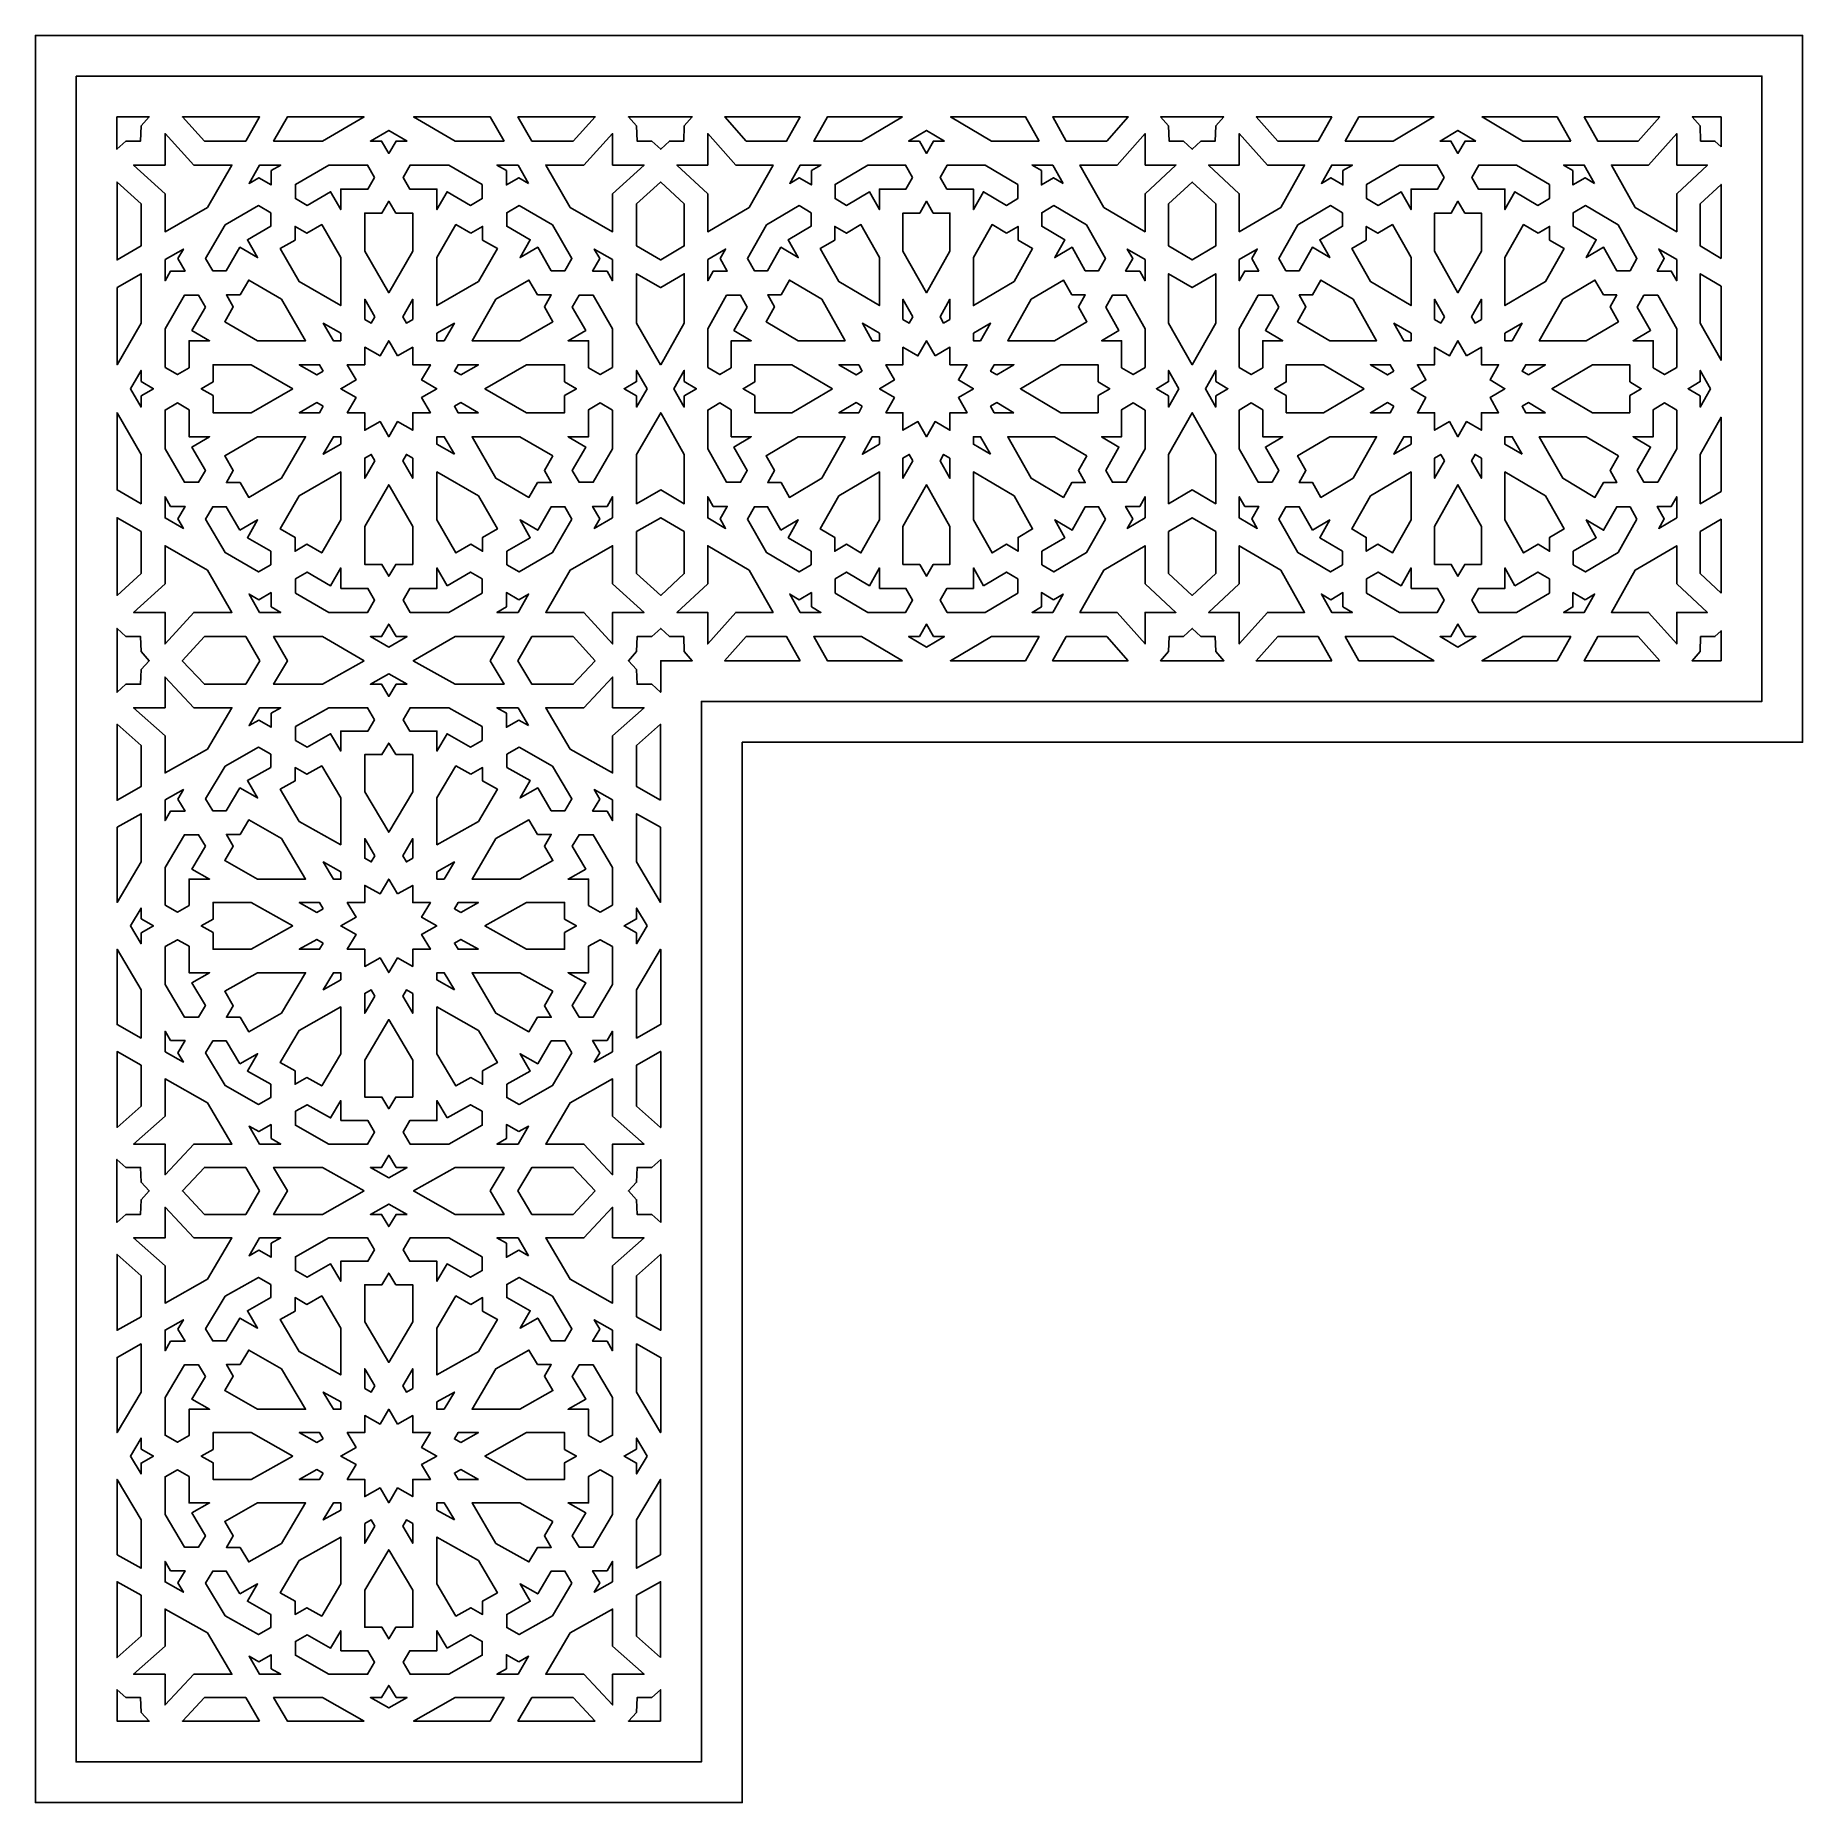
# Model space of a CAD drawing. Extents: x -1128 to -478, y -302 to 348.
import ezdxf

# ---------------------------------------------------------------- set-up
doc = ezdxf.new("R2010")
doc.units = 0
doc.header["$MEASUREMENT"] = 0
for name, color, linetype in [('LAYER_1', 18, 'CONTINUOUS'), ('LAYER_2', 5, 'CONTINUOUS'), ('PLAN_1', 18, 'CONTINUOUS')]:
    doc.layers.add(name, color=color, linetype=linetype)

msp = doc.modelspace()

# ---------------------------------------------------------------- linework, layer by layer
at = {"layer": 'LAYER_1'}
msp.add_lwpolyline([(-1128.12, 88.21), (-1128.12, -301.79), (-868.12, -301.79), (-868.12, 88.21), (-478.12, 88.21), (-478.12, 348.21), (-1128.12, 348.21)], close=True, dxfattribs=at)
at = {"layer": 'LAYER_2'}
msp.add_lwpolyline([(-1113.12, 333.21), (-1113.12, 88.21), (-1113.12, -286.79), (-883.12, -286.79), (-883.12, 103.21), (-493.12, 103.21), (-493.12, 333.21)], close=True, dxfattribs=at)
at = {"layer": 'PLAN_1'}
for points in [[(-1089.26, 314.92), (-1089.43, 309.35), (-1094.82, 309.35), (-1098.12, 306.34), (-1098.12, 318.21), (-1086.24, 318.21)], [(-1069.85, 300.51), (-1055.84, 300.51), (-1064.84, 284.94), (-1080.41, 275.95), (-1080.41, 289.95), (-1091.99, 300.51), (-1080.41, 300.51), (-1080.41, 312.09)], [(-1050.74, 309.35), (-1065.95, 309.35), (-1074.03, 318.21), (-1045.62, 318.21)], [(-1022.54, 309.35), (-1040.53, 309.35), (-1035.41, 318.21), (-1007.19, 318.21)], [(-991.38, 309.35), (-995.47, 309.35), (-998.12, 304.77), (-1000.77, 309.35), (-1004.86, 309.35), (-998.12, 313.24)], [(-955.71, 309.35), (-973.7, 309.35), (-989.04, 318.21), (-960.82, 318.21)], [(-930.29, 309.35), (-945.5, 309.35), (-950.62, 318.21), (-922.2, 318.21)], [(-915.82, 300.51), (-904.24, 300.51), (-915.82, 289.95), (-915.82, 275.95), (-931.4, 284.94), (-940.39, 300.51), (-926.39, 300.51), (-915.82, 312.09)], [(-889.46, 314.92), (-889.63, 309.35), (-894.9, 309.35), (-898.12, 306.35), (-901.42, 309.35), (-906.81, 309.35), (-906.98, 314.92), (-909.99, 318.21), (-886.52, 318.21)], [(-870.49, 300.51), (-856.8, 300.51), (-865.59, 284.94), (-880.82, 275.95), (-880.82, 289.95), (-892.14, 300.51), (-880.82, 300.51), (-880.82, 312.09)], [(-846.81, 318.21), (-851.81, 309.35), (-866.68, 309.35), (-874.58, 318.21)], [(-809.25, 318.21), (-824.25, 309.35), (-841.83, 309.35), (-836.83, 318.21)], [(-793.79, 309.35), (-797.79, 309.35), (-800.38, 304.77), (-802.97, 309.35), (-806.97, 309.35), (-800.38, 313.24)], [(-758.93, 309.35), (-776.51, 309.35), (-791.51, 318.21), (-763.93, 318.21)], [(-734.09, 309.35), (-748.95, 309.35), (-753.95, 318.21), (-726.18, 318.21)], [(-719.95, 300.51), (-708.63, 300.51), (-719.95, 289.95), (-719.95, 275.95), (-735.17, 284.94), (-743.96, 300.51), (-730.27, 300.51), (-719.95, 312.09)], [(-693.97, 314.92), (-694.14, 309.35), (-699.41, 309.35), (-702.64, 306.34), (-705.87, 309.35), (-711.14, 309.35), (-711.3, 314.92), (-714.25, 318.21), (-691.03, 318.21)], [(-675, 300.51), (-661.31, 300.51), (-670.1, 284.94), (-685.33, 275.95), (-685.33, 289.95), (-696.64, 300.51), (-685.33, 300.51), (-685.33, 312.09)], [(-656.32, 309.35), (-671.19, 309.35), (-679.09, 318.21), (-651.32, 318.21)], [(-628.76, 309.35), (-646.34, 309.35), (-641.34, 318.21), (-613.76, 318.21)], [(-598.3, 309.35), (-602.3, 309.35), (-604.89, 304.77), (-607.48, 309.35), (-611.48, 309.35), (-604.89, 313.24)], [(-563.44, 309.35), (-581.02, 309.35), (-596.02, 318.21), (-568.44, 318.21)], [(-538.59, 309.35), (-553.46, 309.35), (-558.46, 318.21), (-530.69, 318.21)], [(-524.45, 300.51), (-513.14, 300.51), (-524.45, 289.95), (-524.45, 275.95), (-539.68, 284.94), (-548.47, 300.51), (-534.78, 300.51), (-524.45, 312.09)], [(-508.12, 307.25), (-510.37, 309.35), (-515.64, 309.35), (-515.81, 314.92), (-518.75, 318.21), (-508.12, 318.21)], [(-1041.4, 298.47), (-1041.4, 293.18), (-1045.98, 295.82), (-1049.52, 293.78), (-1045.63, 300.51), (-1037.85, 300.51)], [(-1003.33, 295.99), (-1005.82, 291.68), (-1015.78, 291.68), (-1015.78, 284.15), (-1019.55, 290.67), (-1028.18, 285.69), (-1032.49, 288.18), (-1032.49, 293.41), (-1020.17, 300.52), (-1005.95, 300.52)], [(-963.75, 293.41), (-963.75, 288.18), (-968.06, 285.69), (-976.69, 290.67), (-980.45, 284.15), (-980.45, 291.68), (-990.41, 291.68), (-992.9, 295.99), (-990.29, 300.52), (-976.07, 300.52)], [(-946.71, 293.78), (-950.26, 295.82), (-954.84, 293.18), (-954.84, 298.47), (-958.38, 300.51), (-950.6, 300.51)], [(-842.68, 298.47), (-842.68, 293.18), (-847.16, 295.82), (-850.63, 293.78), (-846.82, 300.51), (-839.22, 300.51)], [(-805.48, 295.99), (-807.91, 291.68), (-817.65, 291.68), (-817.65, 284.15), (-821.33, 290.67), (-829.76, 285.69), (-833.98, 288.18), (-833.98, 293.41), (-821.94, 300.52), (-808.03, 300.52)], [(-766.79, 293.41), (-766.79, 288.18), (-771, 285.69), (-779.43, 290.67), (-783.12, 284.15), (-783.12, 291.68), (-792.85, 291.68), (-795.29, 295.99), (-792.73, 300.52), (-778.83, 300.52)], [(-750.14, 293.78), (-753.6, 295.82), (-758.08, 293.18), (-758.08, 298.47), (-761.54, 300.51), (-753.94, 300.51)], [(-647.19, 298.47), (-647.19, 293.18), (-651.67, 295.82), (-655.13, 293.78), (-651.33, 300.51), (-643.73, 300.51)], [(-609.99, 295.99), (-612.42, 291.68), (-622.16, 291.68), (-622.16, 284.15), (-625.84, 290.67), (-634.27, 285.69), (-638.49, 288.18), (-638.49, 293.41), (-626.45, 300.52), (-612.54, 300.52)], [(-571.29, 293.41), (-571.29, 288.18), (-575.51, 285.69), (-583.94, 290.67), (-587.62, 284.15), (-587.62, 291.68), (-597.36, 291.68), (-599.79, 295.99), (-597.24, 300.52), (-583.34, 300.52)], [(-554.65, 293.78), (-558.11, 295.82), (-562.59, 293.18), (-562.59, 298.47), (-566.05, 300.51), (-558.45, 300.51)], [(-1089.25, 286.21), (-1089.25, 270.74), (-1098.08, 265.65), (-1098.08, 294.26)], [(-889.46, 286.21), (-889.46, 270.74), (-898.08, 265.65), (-898.12, 265.67), (-898.16, 265.65), (-906.98, 270.74), (-906.98, 286.21), (-898.16, 294.26), (-898.12, 294.22), (-898.08, 294.26)], [(-693.97, 286.21), (-693.97, 270.74), (-702.64, 265.65), (-711.3, 270.74), (-711.3, 286.21), (-702.64, 294.26)], [(-508.12, 266.2), (-515.81, 270.74), (-515.81, 286.21), (-508.12, 293.39)], [(-995.59, 282.84), (-989.29, 282.84), (-989.29, 268.84), (-998.12, 253.56), (-1006.94, 268.84), (-1006.94, 282.84), (-1000.64, 282.84), (-998.12, 287.21)], [(-797.91, 282.84), (-791.76, 282.84), (-791.76, 268.84), (-800.38, 253.56), (-809.01, 268.84), (-809.01, 282.84), (-802.85, 282.84), (-800.38, 287.21)], [(-602.42, 282.84), (-596.26, 282.84), (-596.26, 268.84), (-604.89, 253.56), (-613.52, 268.84), (-613.52, 282.84), (-607.36, 282.84), (-604.89, 287.21)], [(-1041.52, 282.97), (-1041.52, 277.99), (-1050.14, 273.01), (-1046.38, 266.49), (-1052.9, 270.25), (-1057.88, 261.63), (-1062.86, 261.63), (-1065.48, 266.15), (-1058.36, 278.47), (-1046.04, 285.58)], [(-937.87, 278.47), (-930.76, 266.15), (-933.37, 261.63), (-938.36, 261.63), (-943.34, 270.25), (-949.86, 266.49), (-946.09, 273.01), (-954.72, 277.99), (-954.72, 282.97), (-950.19, 285.58)], [(-842.8, 282.97), (-842.8, 277.99), (-851.23, 273.01), (-847.55, 266.49), (-853.93, 270.25), (-858.8, 261.63), (-863.66, 261.63), (-866.22, 266.15), (-859.27, 278.47), (-847.23, 285.58)], [(-741.5, 278.47), (-734.55, 266.15), (-737.1, 261.63), (-741.97, 261.63), (-746.84, 270.25), (-753.21, 266.49), (-749.53, 273.01), (-757.96, 277.99), (-757.96, 282.97), (-753.54, 285.58)], [(-647.31, 282.97), (-647.31, 277.99), (-655.74, 273.01), (-652.06, 266.49), (-658.44, 270.25), (-663.3, 261.63), (-668.17, 261.63), (-670.73, 266.15), (-663.77, 278.47), (-651.73, 285.58)], [(-546.01, 278.47), (-539.05, 266.15), (-541.61, 261.63), (-546.48, 261.63), (-551.35, 270.25), (-557.72, 266.49), (-554.04, 273.01), (-562.47, 277.99), (-562.47, 282.97), (-558.05, 285.58)], [(-1015.78, 266.47), (-1015.78, 248.83), (-1031.06, 257.65), (-1038.07, 269.77), (-1032.61, 272.92), (-1032.61, 277.97), (-1028.24, 275.44), (-1022.79, 278.59)], [(-968, 275.44), (-963.63, 277.97), (-963.63, 272.92), (-958.17, 269.77), (-965.17, 257.65), (-980.45, 248.83), (-980.45, 266.47), (-973.45, 278.59)], [(-817.65, 266.47), (-817.65, 248.83), (-832.58, 257.65), (-839.43, 269.77), (-834.1, 272.92), (-834.1, 277.97), (-829.82, 275.44), (-824.49, 278.59)], [(-770.94, 275.44), (-766.67, 277.97), (-766.67, 272.92), (-761.34, 269.77), (-768.18, 257.65), (-783.12, 248.83), (-783.12, 266.47), (-776.27, 278.59)], [(-622.16, 266.47), (-622.16, 248.83), (-637.09, 257.65), (-643.94, 269.77), (-638.6, 272.92), (-638.6, 277.97), (-634.33, 275.44), (-629, 278.59)], [(-575.45, 275.44), (-571.18, 277.97), (-571.18, 272.92), (-565.84, 269.77), (-572.69, 257.65), (-587.62, 248.83), (-587.62, 266.47), (-580.78, 278.59)], [(-1075.72, 266.09), (-1073.08, 261.5), (-1078.37, 261.5), (-1080.41, 257.96), (-1080.41, 265.74), (-1073.68, 269.63)], [(-915.82, 265.74), (-915.82, 257.96), (-917.87, 261.5), (-923.16, 261.5), (-920.51, 266.09), (-922.56, 269.63)], [(-876.23, 266.09), (-873.65, 261.5), (-878.82, 261.5), (-880.82, 257.96), (-880.82, 265.74), (-874.23, 269.63)], [(-719.95, 265.74), (-719.95, 257.96), (-721.94, 261.5), (-727.12, 261.5), (-724.53, 266.09), (-726.53, 269.63)], [(-680.74, 266.09), (-678.16, 261.5), (-683.33, 261.5), (-685.33, 257.96), (-685.33, 265.74), (-678.74, 269.63)], [(-524.45, 265.74), (-524.45, 257.96), (-526.45, 261.5), (-531.63, 261.5), (-529.04, 266.09), (-531.04, 269.63)], [(-1089.26, 242.35), (-1098.08, 227.07), (-1098.08, 255.44), (-1089.26, 260.53)], [(-889.46, 242.35), (-898.08, 227.07), (-898.12, 227.14), (-898.16, 227.07), (-906.98, 242.35), (-906.98, 260.53), (-898.16, 255.44), (-898.12, 255.46), (-898.08, 255.44), (-889.46, 260.53)], [(-693.97, 242.35), (-702.64, 227.07), (-711.3, 242.35), (-711.3, 260.53), (-702.64, 255.44), (-693.97, 260.53)], [(-508.12, 255.99), (-508.12, 228.73), (-515.81, 242.35), (-515.81, 260.53)], [(-1037.54, 251.17), (-1028.71, 235.9), (-1046.36, 235.9), (-1058.49, 242.9), (-1055.34, 248.35), (-1057.86, 252.72), (-1052.81, 252.72), (-1049.66, 258.18)], [(-943.42, 252.72), (-938.38, 252.72), (-940.9, 248.35), (-937.75, 242.9), (-949.88, 235.9), (-967.52, 235.9), (-958.7, 251.17), (-946.57, 258.18)], [(-838.91, 251.17), (-830.29, 235.9), (-847.53, 235.9), (-859.39, 242.9), (-856.31, 248.35), (-858.77, 252.72), (-853.84, 252.72), (-850.76, 258.18)], [(-746.92, 252.72), (-741.99, 252.72), (-744.46, 248.35), (-741.38, 242.9), (-753.23, 235.9), (-770.48, 235.9), (-761.85, 251.17), (-750, 258.18)], [(-643.42, 251.17), (-634.8, 235.9), (-652.04, 235.9), (-663.89, 242.9), (-660.82, 248.35), (-663.28, 252.72), (-658.35, 252.72), (-655.27, 258.18)], [(-551.43, 252.72), (-546.5, 252.72), (-548.96, 248.35), (-545.89, 242.9), (-557.74, 235.9), (-574.99, 235.9), (-566.36, 251.17), (-554.51, 258.18)], [(-1065.58, 248.29), (-1070.56, 239.66), (-1064.04, 235.9), (-1071.57, 235.9), (-1071.57, 225.94), (-1075.89, 223.45), (-1080.41, 226.06), (-1080.41, 240.28), (-1073.3, 252.6), (-1068.07, 252.6)], [(-1003.23, 244.72), (-1004.59, 242.36), (-1006.94, 243.72), (-1006.94, 251.16)], [(-989.29, 243.72), (-991.65, 242.36), (-993.01, 244.72), (-989.29, 251.16)], [(-915.82, 240.28), (-915.82, 226.06), (-920.35, 223.45), (-924.66, 225.94), (-924.66, 235.9), (-932.2, 235.9), (-925.67, 239.66), (-930.65, 248.29), (-928.16, 252.6), (-922.94, 252.6)], [(-866.32, 248.29), (-871.19, 239.66), (-864.82, 235.9), (-872.18, 235.9), (-872.18, 225.94), (-876.39, 223.45), (-880.82, 226.06), (-880.82, 240.28), (-873.87, 252.6), (-868.76, 252.6)], [(-805.37, 244.72), (-806.7, 242.36), (-809.01, 243.72), (-809.01, 251.16)], [(-791.76, 243.72), (-794.06, 242.36), (-795.39, 244.72), (-791.76, 251.16)], [(-719.95, 240.28), (-719.95, 226.06), (-724.37, 223.45), (-728.59, 225.94), (-728.59, 235.9), (-735.95, 235.9), (-729.57, 239.66), (-734.44, 248.29), (-732.01, 252.6), (-726.9, 252.6)], [(-670.83, 248.29), (-675.7, 239.66), (-669.32, 235.9), (-676.69, 235.9), (-676.69, 225.94), (-680.9, 223.45), (-685.33, 226.06), (-685.33, 240.28), (-678.37, 252.6), (-673.27, 252.6)], [(-609.88, 244.72), (-611.21, 242.36), (-613.52, 243.72), (-613.52, 251.16)], [(-596.26, 243.72), (-598.57, 242.36), (-599.9, 244.72), (-596.26, 251.16)], [(-524.45, 240.28), (-524.45, 226.06), (-528.88, 223.45), (-533.09, 225.94), (-533.09, 235.9), (-540.46, 235.9), (-534.08, 239.66), (-538.95, 248.29), (-536.52, 252.6), (-531.41, 252.6)], [(-1015.78, 238.62), (-1015.78, 235.9), (-1018.51, 235.9), (-1022.22, 242.34)], [(-977.73, 235.9), (-980.45, 235.9), (-980.45, 238.62), (-974.01, 242.34)], [(-817.65, 238.62), (-817.65, 235.9), (-820.31, 235.9), (-823.94, 242.34)], [(-780.46, 235.9), (-783.12, 235.9), (-783.12, 238.62), (-776.82, 242.34)], [(-622.16, 238.62), (-622.16, 235.9), (-624.82, 235.9), (-628.45, 242.34)], [(-584.96, 235.9), (-587.62, 235.9), (-587.62, 238.62), (-581.33, 242.34)], [(-994.89, 230.29), (-989.29, 233.51), (-989.29, 227.06), (-982.84, 227.06), (-986.06, 221.46), (-980.47, 218.24), (-986.06, 215.01), (-982.84, 209.42), (-989.29, 209.42), (-989.29, 202.96), (-994.89, 206.19), (-998.12, 200.59), (-1001.35, 206.19), (-1006.94, 202.96), (-1006.94, 209.42), (-1013.4, 209.42), (-1010.17, 215.01), (-1015.77, 218.24), (-1010.17, 221.46), (-1013.4, 227.06), (-1006.94, 227.06), (-1006.94, 233.51), (-1001.35, 230.29), (-998.12, 235.88)], [(-797.22, 230.29), (-791.76, 233.51), (-791.76, 227.06), (-785.44, 227.06), (-788.6, 221.46), (-783.13, 218.24), (-788.6, 215.01), (-785.44, 209.42), (-791.76, 209.42), (-791.76, 202.96), (-797.22, 206.19), (-800.38, 200.59), (-803.54, 206.19), (-809.01, 202.96), (-809.01, 209.42), (-815.32, 209.42), (-812.16, 215.01), (-817.63, 218.24), (-812.16, 221.46), (-815.32, 227.06), (-809.01, 227.06), (-809.01, 233.51), (-803.54, 230.29), (-800.38, 235.88)], [(-601.73, 230.29), (-596.26, 233.51), (-596.26, 227.06), (-589.95, 227.06), (-593.11, 221.46), (-587.64, 218.24), (-593.11, 215.01), (-589.95, 209.42), (-596.26, 209.42), (-596.26, 202.96), (-601.73, 206.19), (-604.89, 200.59), (-608.05, 206.19), (-613.52, 202.96), (-613.52, 209.42), (-619.83, 209.42), (-616.67, 215.01), (-622.14, 218.24), (-616.67, 221.46), (-619.83, 227.06), (-613.52, 227.06), (-613.52, 233.51), (-608.05, 230.29), (-604.89, 235.88)], [(-1089.26, 220.88), (-1084.67, 218.23), (-1089.26, 215.59), (-1089.26, 211.5), (-1093.14, 218.23), (-1089.26, 224.97)], [(-1033.45, 218.23), (-1048.73, 209.41), (-1062.73, 209.41), (-1062.73, 215.71), (-1067.1, 218.23), (-1062.73, 220.76), (-1062.73, 227.06), (-1048.73, 227.06)], [(-1022.25, 224.7), (-1024.61, 223.34), (-1031.05, 227.06), (-1023.61, 227.06)], [(-971.63, 223.34), (-973.99, 224.7), (-972.63, 227.06), (-965.19, 227.06)], [(-933.5, 220.76), (-929.13, 218.23), (-933.5, 215.71), (-933.5, 209.41), (-947.51, 209.41), (-962.79, 218.23), (-947.51, 227.06), (-933.5, 227.06)], [(-903.09, 218.23), (-906.98, 211.5), (-906.98, 215.59), (-911.56, 218.23), (-906.98, 220.88), (-906.98, 224.97)], [(-889.46, 220.88), (-884.98, 218.23), (-889.46, 215.59), (-889.46, 211.5), (-893.26, 218.23), (-889.46, 224.97)], [(-834.91, 218.23), (-849.85, 209.41), (-863.54, 209.41), (-863.54, 215.71), (-867.81, 218.23), (-863.54, 220.76), (-863.54, 227.06), (-849.85, 227.06)], [(-823.97, 224.7), (-826.27, 223.34), (-832.57, 227.06), (-825.3, 227.06)], [(-774.49, 223.34), (-776.8, 224.7), (-775.47, 227.06), (-768.2, 227.06)], [(-737.23, 220.76), (-732.96, 218.23), (-737.23, 215.71), (-737.23, 209.41), (-750.92, 209.41), (-765.85, 218.23), (-750.92, 227.06), (-737.23, 227.06)], [(-707.5, 218.23), (-711.3, 211.5), (-711.3, 215.59), (-715.78, 218.23), (-711.3, 220.88), (-711.3, 224.97)], [(-693.97, 220.88), (-689.49, 218.23), (-693.97, 215.59), (-693.97, 211.5), (-697.77, 218.23), (-693.97, 224.97)], [(-639.42, 218.23), (-654.36, 209.41), (-668.04, 209.41), (-668.04, 215.71), (-672.32, 218.23), (-668.04, 220.76), (-668.04, 227.06), (-654.36, 227.06)], [(-628.48, 224.7), (-630.78, 223.34), (-637.07, 227.06), (-629.81, 227.06)], [(-579, 223.34), (-581.3, 224.7), (-579.97, 227.06), (-572.71, 227.06)], [(-541.74, 220.76), (-537.47, 218.23), (-541.74, 215.71), (-541.74, 209.41), (-555.42, 209.41), (-570.36, 218.23), (-555.42, 227.06), (-541.74, 227.06)], [(-512.01, 218.23), (-515.81, 211.5), (-515.81, 215.59), (-520.29, 218.23), (-515.81, 220.88), (-515.81, 224.97)], [(-1089.26, 194.11), (-1089.26, 175.93), (-1098.08, 181.02), (-1098.08, 209.39)], [(-1071.57, 210.53), (-1071.57, 200.57), (-1064.04, 200.57), (-1070.56, 196.8), (-1065.58, 188.18), (-1068.07, 183.86), (-1073.3, 183.86), (-1080.41, 196.18), (-1080.41, 210.41), (-1075.89, 213.02)], [(-1022.25, 211.77), (-1023.61, 209.42), (-1031.05, 209.42), (-1024.61, 213.13)], [(-965.19, 209.42), (-972.63, 209.42), (-973.99, 211.77), (-971.63, 213.13)], [(-915.82, 210.41), (-915.82, 196.18), (-922.94, 183.86), (-928.16, 183.86), (-930.65, 188.18), (-925.67, 196.8), (-932.2, 200.57), (-924.66, 200.57), (-924.66, 210.53), (-920.35, 213.02)], [(-889.46, 194.11), (-889.46, 175.93), (-898.12, 181.02), (-906.98, 175.93), (-906.98, 194.11), (-898.12, 209.39)], [(-872.18, 210.53), (-872.18, 200.57), (-864.82, 200.57), (-871.19, 196.8), (-866.32, 188.18), (-868.76, 183.86), (-873.87, 183.86), (-880.82, 196.18), (-880.82, 210.41), (-876.39, 213.02)], [(-823.97, 211.77), (-825.3, 209.42), (-832.57, 209.42), (-826.27, 213.13)], [(-768.2, 209.42), (-775.47, 209.42), (-776.8, 211.77), (-774.49, 213.13)], [(-719.95, 210.41), (-719.95, 196.18), (-726.9, 183.86), (-732.01, 183.86), (-734.44, 188.18), (-729.57, 196.8), (-735.95, 200.57), (-728.59, 200.57), (-728.59, 210.53), (-724.37, 213.02)], [(-693.97, 194.11), (-693.97, 175.93), (-702.64, 181.02), (-711.3, 175.93), (-711.3, 194.11), (-702.64, 209.39)], [(-676.69, 210.53), (-676.69, 200.57), (-669.32, 200.57), (-675.7, 196.8), (-670.83, 188.18), (-673.27, 183.86), (-678.37, 183.86), (-685.33, 196.18), (-685.33, 210.41), (-680.9, 213.02)], [(-628.48, 211.77), (-629.81, 209.42), (-637.07, 209.42), (-630.78, 213.13)], [(-572.71, 209.42), (-579.97, 209.42), (-581.3, 211.77), (-579, 213.13)], [(-524.45, 210.41), (-524.45, 196.18), (-531.41, 183.86), (-536.52, 183.86), (-538.95, 188.18), (-534.08, 196.8), (-540.46, 200.57), (-533.09, 200.57), (-533.09, 210.53), (-528.88, 213.02)], [(-508.12, 180.47), (-515.81, 175.93), (-515.81, 194.11), (-508.12, 207.74)], [(-1037.54, 185.29), (-1049.66, 178.29), (-1052.81, 183.74), (-1057.86, 183.74), (-1055.34, 188.11), (-1058.49, 193.57), (-1046.36, 200.57), (-1028.71, 200.57)], [(-1015.78, 197.85), (-1022.22, 194.14), (-1018.51, 200.58), (-1015.78, 200.58)], [(-974.01, 194.14), (-980.45, 197.85), (-980.45, 200.58), (-977.73, 200.58)], [(-937.75, 193.57), (-940.9, 188.11), (-938.38, 183.74), (-943.42, 183.74), (-946.57, 178.29), (-958.7, 185.29), (-967.52, 200.57), (-949.88, 200.57)], [(-838.91, 185.29), (-850.76, 178.29), (-853.84, 183.74), (-858.77, 183.74), (-856.31, 188.11), (-859.39, 193.57), (-847.53, 200.57), (-830.29, 200.57)], [(-817.65, 197.85), (-823.94, 194.14), (-820.31, 200.58), (-817.65, 200.58)], [(-776.82, 194.14), (-783.12, 197.85), (-783.12, 200.58), (-780.46, 200.58)], [(-741.38, 193.57), (-744.46, 188.11), (-741.99, 183.74), (-746.92, 183.74), (-750, 178.29), (-761.85, 185.29), (-770.48, 200.57), (-753.23, 200.57)], [(-643.42, 185.29), (-655.27, 178.29), (-658.35, 183.74), (-663.28, 183.74), (-660.82, 188.11), (-663.89, 193.57), (-652.04, 200.57), (-634.8, 200.57)], [(-622.16, 197.85), (-628.45, 194.14), (-624.82, 200.58), (-622.16, 200.58)], [(-581.33, 194.14), (-587.62, 197.85), (-587.62, 200.58), (-584.96, 200.58)], [(-545.89, 193.57), (-548.96, 188.11), (-546.5, 183.74), (-551.43, 183.74), (-554.51, 178.29), (-566.36, 185.29), (-574.99, 200.57), (-557.74, 200.57)], [(-1003.23, 191.75), (-1006.94, 185.32), (-1006.94, 192.75), (-1004.59, 194.11)], [(-989.29, 192.75), (-989.29, 185.32), (-993.01, 191.75), (-991.65, 194.11)], [(-805.37, 191.75), (-809.01, 185.32), (-809.01, 192.75), (-806.7, 194.11)], [(-791.76, 192.75), (-791.76, 185.32), (-795.39, 191.75), (-794.06, 194.11)], [(-609.88, 191.75), (-613.52, 185.32), (-613.52, 192.75), (-611.21, 194.11)], [(-596.26, 192.75), (-596.26, 185.32), (-599.9, 191.75), (-598.57, 194.11)], [(-1015.78, 170), (-1022.79, 157.87), (-1028.24, 161.02), (-1032.61, 158.5), (-1032.61, 163.55), (-1038.07, 166.69), (-1031.06, 178.82), (-1015.78, 187.64)], [(-989.29, 167.63), (-989.29, 153.63), (-995.59, 153.63), (-998.12, 149.26), (-1000.64, 153.63), (-1006.94, 153.63), (-1006.94, 167.63), (-998.12, 182.91)], [(-965.17, 178.82), (-958.17, 166.69), (-963.63, 163.55), (-963.63, 158.5), (-968, 161.02), (-973.45, 157.87), (-980.45, 170), (-980.45, 187.64)], [(-817.65, 170), (-824.49, 157.87), (-829.82, 161.02), (-834.1, 158.5), (-834.1, 163.55), (-839.43, 166.69), (-832.58, 178.82), (-817.65, 187.64)], [(-791.76, 167.63), (-791.76, 153.63), (-797.91, 153.63), (-800.38, 149.26), (-802.85, 153.63), (-809.01, 153.63), (-809.01, 167.63), (-800.38, 182.91)], [(-768.18, 178.82), (-761.34, 166.69), (-766.67, 163.55), (-766.67, 158.5), (-770.94, 161.02), (-776.27, 157.87), (-783.12, 170), (-783.12, 187.64)], [(-622.16, 170), (-629, 157.87), (-634.33, 161.02), (-638.6, 158.5), (-638.6, 163.55), (-643.94, 166.69), (-637.09, 178.82), (-622.16, 187.64)], [(-596.26, 167.63), (-596.26, 153.63), (-602.42, 153.63), (-604.89, 149.26), (-607.36, 153.63), (-613.52, 153.63), (-613.52, 167.63), (-604.89, 182.91)], [(-572.69, 178.82), (-565.84, 166.69), (-571.18, 163.55), (-571.18, 158.5), (-575.45, 161.02), (-580.78, 157.87), (-587.62, 170), (-587.62, 187.64)], [(-1078.37, 174.96), (-1073.08, 174.96), (-1075.72, 170.38), (-1073.68, 166.84), (-1080.41, 170.73), (-1080.41, 178.51)], [(-915.82, 170.73), (-922.56, 166.84), (-920.51, 170.38), (-923.16, 174.96), (-917.87, 174.96), (-915.82, 178.51)], [(-878.82, 174.96), (-873.65, 174.96), (-876.23, 170.38), (-874.23, 166.84), (-880.82, 170.73), (-880.82, 178.51)], [(-719.95, 170.73), (-726.53, 166.84), (-724.53, 170.38), (-727.12, 174.96), (-721.94, 174.96), (-719.95, 178.51)], [(-683.33, 174.96), (-678.16, 174.96), (-680.74, 170.38), (-678.74, 166.84), (-685.33, 170.73), (-685.33, 178.51)], [(-524.45, 170.73), (-531.04, 166.84), (-529.04, 170.38), (-531.63, 174.96), (-526.45, 174.96), (-524.45, 178.51)], [(-1089.26, 165.72), (-1089.26, 150.26), (-1098.08, 142.21), (-1098.08, 170.82)], [(-1052.9, 166.21), (-1046.38, 169.98), (-1050.14, 163.46), (-1041.52, 158.48), (-1041.52, 153.5), (-1046.04, 150.88), (-1058.36, 158), (-1065.48, 170.31), (-1062.86, 174.84), (-1057.88, 174.84)], [(-930.76, 170.31), (-937.87, 158), (-950.19, 150.88), (-954.72, 153.5), (-954.72, 158.48), (-946.09, 163.46), (-949.86, 169.98), (-943.34, 166.21), (-938.36, 174.84), (-933.37, 174.84)], [(-889.46, 165.72), (-889.46, 150.26), (-898.12, 142.21), (-906.98, 150.26), (-906.98, 165.72), (-898.12, 170.82)], [(-853.93, 166.21), (-847.55, 169.98), (-851.23, 163.46), (-842.8, 158.48), (-842.8, 153.5), (-847.23, 150.88), (-859.27, 158), (-866.22, 170.31), (-863.66, 174.84), (-858.8, 174.84)], [(-734.55, 170.31), (-741.5, 158), (-753.54, 150.88), (-757.96, 153.5), (-757.96, 158.48), (-749.53, 163.46), (-753.21, 169.98), (-746.84, 166.21), (-741.97, 174.84), (-737.1, 174.84)], [(-693.97, 165.72), (-693.97, 150.26), (-702.64, 142.21), (-711.3, 150.26), (-711.3, 165.72), (-702.64, 170.82)], [(-658.44, 166.21), (-652.06, 169.98), (-655.74, 163.46), (-647.31, 158.48), (-647.31, 153.5), (-651.73, 150.88), (-663.77, 158), (-670.73, 170.31), (-668.17, 174.84), (-663.3, 174.84)], [(-539.05, 170.31), (-546.01, 158), (-558.05, 150.88), (-562.47, 153.5), (-562.47, 158.48), (-554.04, 163.46), (-557.72, 169.98), (-551.35, 166.21), (-546.48, 174.84), (-541.61, 174.84)], [(-508.12, 143.08), (-515.81, 150.26), (-515.81, 165.72), (-508.12, 170.26)], [(-1064.84, 151.53), (-1055.84, 135.95), (-1069.85, 135.95), (-1080.41, 124.38), (-1080.41, 135.95), (-1091.99, 135.95), (-1080.41, 146.52), (-1080.41, 160.52)], [(-915.82, 146.52), (-904.25, 135.95), (-915.82, 135.95), (-915.82, 124.38), (-926.39, 135.95), (-940.39, 135.95), (-931.4, 151.53), (-915.82, 160.52)], [(-865.59, 151.53), (-856.8, 135.95), (-870.49, 135.95), (-880.82, 124.38), (-880.82, 135.95), (-892.14, 135.95), (-880.82, 146.52), (-880.82, 160.52)], [(-719.95, 146.52), (-708.63, 135.95), (-719.95, 135.95), (-719.95, 124.38), (-730.27, 135.95), (-743.96, 135.95), (-735.17, 151.53), (-719.95, 160.52)], [(-670.1, 151.53), (-661.31, 135.95), (-675, 135.95), (-685.33, 124.38), (-685.33, 135.95), (-696.64, 135.95), (-685.33, 146.52), (-685.33, 160.52)], [(-524.45, 146.52), (-513.14, 135.95), (-524.45, 135.95), (-524.45, 124.38), (-534.78, 135.95), (-548.47, 135.95), (-539.68, 151.53), (-524.45, 160.52)], [(-1015.78, 144.79), (-1005.82, 144.79), (-1003.33, 140.48), (-1005.95, 135.95), (-1020.17, 135.95), (-1032.49, 143.06), (-1032.49, 148.29), (-1028.18, 150.78), (-1019.55, 145.8), (-1015.78, 152.32)], [(-976.69, 145.8), (-968.06, 150.78), (-963.75, 148.29), (-963.75, 143.06), (-976.07, 135.95), (-990.29, 135.95), (-992.9, 140.48), (-990.41, 144.79), (-980.45, 144.79), (-980.45, 152.32)], [(-817.65, 144.79), (-807.91, 144.79), (-805.48, 140.48), (-808.03, 135.95), (-821.94, 135.95), (-833.98, 143.06), (-833.98, 148.29), (-829.76, 150.78), (-821.33, 145.8), (-817.65, 152.32)], [(-779.43, 145.8), (-771, 150.78), (-766.79, 148.29), (-766.79, 143.06), (-778.83, 135.95), (-792.73, 135.95), (-795.29, 140.48), (-792.85, 144.79), (-783.12, 144.79), (-783.12, 152.32)], [(-622.16, 144.79), (-612.42, 144.79), (-609.99, 140.48), (-612.54, 135.95), (-626.45, 135.95), (-638.49, 143.06), (-638.49, 148.29), (-634.27, 150.78), (-625.84, 145.8), (-622.16, 152.32)], [(-583.94, 145.8), (-575.51, 150.78), (-571.29, 148.29), (-571.29, 143.06), (-583.34, 135.95), (-597.24, 135.95), (-599.79, 140.48), (-597.36, 144.79), (-587.62, 144.79), (-587.62, 152.32)], [(-1041.4, 138), (-1037.85, 135.95), (-1045.63, 135.95), (-1049.52, 142.69), (-1045.98, 140.64), (-1041.4, 143.29)], [(-950.26, 140.64), (-946.71, 142.69), (-950.6, 135.95), (-958.38, 135.95), (-954.84, 138), (-954.84, 143.29)], [(-842.68, 138), (-839.22, 135.95), (-846.82, 135.95), (-850.63, 142.69), (-847.16, 140.64), (-842.68, 143.29)], [(-753.6, 140.64), (-750.14, 142.69), (-753.94, 135.95), (-761.54, 135.95), (-758.08, 138), (-758.08, 143.29)], [(-647.19, 138), (-643.73, 135.95), (-651.33, 135.95), (-655.13, 142.69), (-651.67, 140.64), (-647.19, 143.29)], [(-558.11, 140.64), (-554.65, 142.69), (-558.45, 135.95), (-566.05, 135.95), (-562.59, 138), (-562.59, 143.29)], [(-1094.82, 127.11), (-1089.43, 127.11), (-1089.26, 121.55), (-1086.21, 118.21), (-1089.26, 114.96), (-1089.43, 109.54), (-1094.82, 109.54), (-1098.08, 106.64), (-1098.08, 130.08)], [(-995.47, 127.11), (-991.38, 127.11), (-998.12, 123.22), (-1004.86, 127.11), (-1000.77, 127.11), (-998.12, 131.69)], [(-894.9, 127.11), (-889.63, 127.11), (-889.46, 121.55), (-886.49, 118.21), (-898.12, 118.21), (-898.12, 106.68), (-898.16, 106.64), (-901.42, 109.54), (-906.81, 109.54), (-906.98, 114.96), (-910.02, 118.21), (-906.98, 121.55), (-906.81, 127.11), (-901.42, 127.11), (-898.12, 130.08)], [(-797.79, 127.11), (-793.79, 127.11), (-800.38, 123.22), (-806.97, 127.11), (-802.97, 127.11), (-800.38, 131.69)], [(-699.41, 127.11), (-694.14, 127.11), (-693.97, 121.55), (-690.99, 118.21), (-714.28, 118.21), (-711.3, 121.55), (-711.14, 127.11), (-705.87, 127.11), (-702.64, 130.08)], [(-602.3, 127.11), (-598.3, 127.11), (-604.89, 123.22), (-611.48, 127.11), (-607.48, 127.11), (-604.89, 131.69)], [(-1045.6, 118.21), (-1050.74, 109.54), (-1065.95, 109.54), (-1074.07, 118.21), (-1065.95, 127.11), (-1050.74, 127.11)], [(-1007.13, 118.21), (-1022.54, 109.54), (-1040.53, 109.54), (-1035.39, 118.21), (-1040.53, 127.11), (-1022.54, 127.11)], [(-960.85, 118.21), (-955.71, 109.54), (-973.7, 109.54), (-989.11, 118.21), (-973.7, 127.11), (-955.71, 127.11)], [(-922.17, 118.21), (-930.29, 109.54), (-945.5, 109.54), (-950.64, 118.21), (-945.5, 127.11), (-930.29, 127.11)], [(-846.79, 118.21), (-874.62, 118.21), (-866.68, 127.11), (-851.81, 127.11)], [(-809.19, 118.21), (-836.81, 118.21), (-841.83, 127.11), (-824.25, 127.11)], [(-763.95, 118.21), (-791.58, 118.21), (-776.51, 127.11), (-758.93, 127.11)], [(-726.15, 118.21), (-753.97, 118.21), (-748.95, 127.11), (-734.09, 127.11)], [(-651.3, 118.21), (-679.12, 118.21), (-671.19, 127.11), (-656.32, 127.11)], [(-613.7, 118.21), (-641.32, 118.21), (-646.34, 127.11), (-628.76, 127.11)], [(-568.46, 118.21), (-596.09, 118.21), (-581.02, 127.11), (-563.44, 127.11)], [(-530.66, 118.21), (-558.48, 118.21), (-553.46, 127.11), (-538.59, 127.11)], [(-508.12, 118.21), (-518.79, 118.21), (-515.81, 121.55), (-515.64, 127.11), (-510.37, 127.11), (-508.12, 129.21)], [(-1069.85, 100.92), (-1055.84, 100.92), (-1064.84, 85.73), (-1080.41, 76.96), (-1080.41, 90.62), (-1091.99, 100.92), (-1080.41, 100.92), (-1080.41, 112.2)], [(-991.38, 109.54), (-995.47, 109.54), (-998.12, 105.07), (-1000.77, 109.54), (-1004.86, 109.54), (-998.12, 113.33)], [(-915.82, 100.92), (-904.25, 100.92), (-915.82, 90.62), (-915.82, 76.96), (-931.4, 85.73), (-940.39, 100.92), (-926.39, 100.92), (-915.82, 112.2)], [(-1041.4, 98.92), (-1041.4, 93.76), (-1045.98, 96.34), (-1049.52, 94.35), (-1045.63, 100.92), (-1037.85, 100.92)], [(-1003.33, 96.51), (-1005.82, 92.3), (-1015.78, 92.3), (-1015.78, 84.96), (-1019.55, 91.32), (-1028.18, 86.46), (-1032.49, 88.89), (-1032.49, 93.98), (-1020.17, 100.92), (-1005.95, 100.92)], [(-963.75, 93.98), (-963.75, 88.89), (-968.06, 86.46), (-976.69, 91.32), (-980.45, 84.96), (-980.45, 92.3), (-990.41, 92.3), (-992.9, 96.51), (-990.29, 100.92), (-976.07, 100.92)], [(-946.71, 94.35), (-950.26, 96.34), (-954.84, 93.76), (-954.84, 98.92), (-958.38, 100.92), (-950.6, 100.92)], [(-1089.26, 86.97), (-1089.26, 71.89), (-1098.08, 66.92), (-1098.08, 94.82)], [(-898.16, 66.92), (-906.98, 71.89), (-906.98, 86.97), (-898.16, 94.82)], [(-1041.52, 83.81), (-1041.52, 78.95), (-1050.14, 74.1), (-1046.38, 67.74), (-1052.9, 71.41), (-1057.88, 63), (-1062.86, 63), (-1065.48, 67.41), (-1058.36, 79.42), (-1046.04, 86.36)], [(-995.59, 83.68), (-989.29, 83.68), (-989.29, 70.03), (-998.12, 55.13), (-1006.94, 70.03), (-1006.94, 83.68), (-1000.64, 83.68), (-998.12, 87.94)], [(-937.87, 79.42), (-930.76, 67.41), (-933.37, 63), (-938.36, 63), (-943.34, 71.41), (-949.86, 67.74), (-946.09, 74.1), (-954.72, 78.95), (-954.72, 83.81), (-950.19, 86.36)], [(-1015.78, 67.72), (-1015.78, 50.51), (-1031.06, 59.12), (-1038.07, 70.94), (-1032.61, 74.01), (-1032.61, 78.93), (-1028.24, 76.47), (-1022.79, 79.54)], [(-968, 76.47), (-963.63, 78.93), (-963.63, 74.01), (-958.17, 70.94), (-965.17, 59.12), (-980.45, 50.51), (-980.45, 67.72), (-973.45, 79.54)], [(-1075.72, 67.34), (-1073.08, 62.88), (-1078.37, 62.88), (-1080.41, 59.42), (-1080.41, 67.01), (-1073.68, 70.8)], [(-915.82, 67.01), (-915.82, 59.42), (-917.87, 62.88), (-923.16, 62.88), (-920.51, 67.34), (-922.56, 70.8)], [(-1089.26, 44.2), (-1098.08, 29.3), (-1098.08, 56.97), (-1089.26, 61.93)], [(-1037.54, 52.81), (-1028.71, 37.91), (-1046.36, 37.91), (-1058.49, 44.73), (-1055.34, 50.05), (-1057.86, 54.31), (-1052.81, 54.31), (-1049.66, 59.63)], [(-943.42, 54.31), (-938.38, 54.31), (-940.9, 50.05), (-937.75, 44.73), (-949.88, 37.91), (-967.52, 37.91), (-958.7, 52.81), (-946.57, 59.63)], [(-898.16, 56.97), (-898.16, 29.3), (-906.98, 44.2), (-906.98, 61.93)], [(-1065.58, 49.99), (-1070.56, 41.58), (-1064.04, 37.91), (-1071.57, 37.91), (-1071.57, 28.2), (-1075.89, 25.77), (-1080.41, 28.32), (-1080.41, 42.19), (-1073.3, 54.2), (-1068.07, 54.2)], [(-1003.23, 46.5), (-1004.59, 44.21), (-1006.94, 45.53), (-1006.94, 52.78)], [(-989.29, 45.53), (-991.65, 44.21), (-993.01, 46.5), (-989.29, 52.78)], [(-915.82, 42.19), (-915.82, 28.32), (-920.35, 25.77), (-924.66, 28.2), (-924.66, 37.91), (-932.2, 37.91), (-925.67, 41.58), (-930.65, 49.99), (-928.16, 54.2), (-922.94, 54.2)], [(-1015.78, 40.56), (-1015.78, 37.9), (-1018.51, 37.9), (-1022.22, 44.18)], [(-977.73, 37.9), (-980.45, 37.9), (-980.45, 40.56), (-974.01, 44.18)], [(-994.89, 32.43), (-989.29, 35.58), (-989.29, 29.28), (-982.84, 29.28), (-986.06, 23.83), (-980.47, 20.68), (-986.06, 17.53), (-982.84, 12.08), (-989.29, 12.08), (-989.29, 5.78), (-994.89, 8.93), (-998.12, 3.48), (-1001.35, 8.93), (-1006.94, 5.78), (-1006.94, 12.08), (-1013.4, 12.08), (-1010.17, 17.53), (-1015.77, 20.68), (-1010.17, 23.83), (-1013.4, 29.28), (-1006.94, 29.28), (-1006.94, 35.58), (-1001.35, 32.43), (-998.12, 37.88)], [(-1089.26, 23.26), (-1084.67, 20.68), (-1089.26, 18.1), (-1089.26, 14.12), (-1093.14, 20.68), (-1089.26, 27.25)], [(-1033.45, 20.68), (-1048.73, 12.08), (-1062.73, 12.08), (-1062.73, 18.22), (-1067.1, 20.68), (-1062.73, 23.15), (-1062.73, 29.29), (-1048.73, 29.29)], [(-1022.25, 26.99), (-1024.61, 25.66), (-1031.05, 29.28), (-1023.61, 29.28)], [(-971.63, 25.66), (-973.99, 26.99), (-972.63, 29.28), (-965.19, 29.28)], [(-933.5, 23.15), (-929.13, 20.68), (-933.5, 18.22), (-933.5, 12.08), (-947.51, 12.08), (-962.79, 20.68), (-947.51, 29.29), (-933.5, 29.29)], [(-903.09, 20.68), (-906.98, 14.12), (-906.98, 18.1), (-911.56, 20.68), (-906.98, 23.26), (-906.98, 27.25)], [(-1071.57, 13.17), (-1071.57, 3.46), (-1064.04, 3.46), (-1070.56, -0.21), (-1065.58, -8.62), (-1068.07, -12.83), (-1073.3, -12.83), (-1080.41, -0.82), (-1080.41, 13.05), (-1075.89, 15.6)], [(-1022.25, 14.38), (-1023.61, 12.08), (-1031.05, 12.08), (-1024.61, 15.71)], [(-965.19, 12.08), (-972.63, 12.08), (-973.99, 14.38), (-971.63, 15.71)], [(-915.82, 13.05), (-915.82, -0.82), (-922.94, -12.83), (-928.16, -12.83), (-930.65, -8.62), (-925.67, -0.21), (-932.2, 3.46), (-924.66, 3.46), (-924.66, 13.17), (-920.35, 15.6)], [(-1089.26, -2.83), (-1089.26, -20.56), (-1098.08, -15.6), (-1098.08, 12.07)], [(-898.12, 12), (-898.12, -15.62), (-898.16, -15.6), (-906.98, -20.56), (-906.98, -2.83), (-898.16, 12.07)], [(-1037.54, -11.44), (-1049.66, -18.26), (-1052.81, -12.95), (-1057.86, -12.95), (-1055.34, -8.68), (-1058.49, -3.37), (-1046.36, 3.46), (-1028.71, 3.46)], [(-1015.78, 0.81), (-1022.22, -2.82), (-1018.51, 3.46), (-1015.78, 3.46)], [(-974.01, -2.82), (-980.45, 0.81), (-980.45, 3.46), (-977.73, 3.46)], [(-937.75, -3.37), (-940.9, -8.68), (-938.38, -12.95), (-943.42, -12.95), (-946.57, -18.26), (-958.7, -11.44), (-967.52, 3.46), (-949.88, 3.46)], [(-1003.23, -5.14), (-1006.94, -11.42), (-1006.94, -4.17), (-1004.59, -2.84)], [(-989.29, -4.17), (-989.29, -11.42), (-993.01, -5.14), (-991.65, -2.84)], [(-1015.78, -26.35), (-1022.79, -38.17), (-1028.24, -35.1), (-1032.61, -37.56), (-1032.61, -32.64), (-1038.07, -29.57), (-1031.06, -17.75), (-1015.78, -9.15)], [(-965.17, -17.75), (-958.17, -29.57), (-963.63, -32.64), (-963.63, -37.56), (-968, -35.1), (-973.45, -38.17), (-980.45, -26.35), (-980.45, -9.15)], [(-1078.37, -21.51), (-1073.08, -21.51), (-1075.72, -25.98), (-1073.68, -29.43), (-1080.41, -25.64), (-1080.41, -18.05)], [(-989.29, -28.66), (-989.29, -42.31), (-995.59, -42.31), (-998.12, -46.57), (-1000.64, -42.31), (-1006.94, -42.31), (-1006.94, -28.66), (-998.12, -13.76)], [(-915.82, -25.64), (-922.56, -29.43), (-920.51, -25.98), (-923.16, -21.51), (-917.87, -21.51), (-915.82, -18.05)], [(-1089.25, -30.52), (-1089.25, -45.6), (-1098.08, -53.45), (-1098.08, -25.55)], [(-1052.9, -30.04), (-1046.38, -26.37), (-1050.14, -32.73), (-1041.52, -37.58), (-1041.52, -42.44), (-1046.04, -44.99), (-1058.36, -38.05), (-1065.48, -26.04), (-1062.86, -21.63), (-1057.88, -21.63)], [(-930.76, -26.04), (-937.87, -38.05), (-950.19, -44.99), (-954.72, -42.44), (-954.72, -37.58), (-946.09, -32.73), (-949.86, -26.37), (-943.34, -30.04), (-938.36, -21.63), (-933.37, -21.63)], [(-898.12, -25.57), (-898.12, -53.41), (-898.16, -53.45), (-906.98, -45.6), (-906.98, -30.52), (-898.16, -25.55)], [(-1064.84, -44.36), (-1055.84, -59.55), (-1069.85, -59.55), (-1080.41, -70.84), (-1080.41, -59.55), (-1091.99, -59.55), (-1080.41, -49.25), (-1080.41, -35.59)], [(-915.82, -49.25), (-904.24, -59.55), (-915.82, -59.55), (-915.82, -70.84), (-926.39, -59.55), (-940.39, -59.55), (-931.4, -44.36), (-915.82, -35.59)], [(-1015.78, -50.93), (-1005.82, -50.93), (-1003.33, -55.14), (-1005.95, -59.55), (-1020.17, -59.55), (-1032.49, -52.62), (-1032.49, -47.52), (-1028.18, -45.09), (-1019.55, -49.95), (-1015.78, -43.59)], [(-976.69, -49.95), (-968.06, -45.09), (-963.75, -47.52), (-963.75, -52.62), (-976.07, -59.55), (-990.29, -59.55), (-992.9, -55.14), (-990.41, -50.93), (-980.45, -50.93), (-980.45, -43.59)], [(-1041.4, -57.55), (-1037.85, -59.55), (-1045.63, -59.55), (-1049.52, -52.98), (-1045.98, -54.97), (-1041.4, -52.39)], [(-950.26, -54.97), (-946.71, -52.98), (-950.6, -59.55), (-958.38, -59.55), (-954.84, -57.55), (-954.84, -52.39)], [(-995.47, -68.17), (-991.38, -68.17), (-998.12, -71.96), (-1004.86, -68.17), (-1000.77, -68.17), (-998.12, -63.7)], [(-1094.82, -68.17), (-1089.43, -68.17), (-1089.26, -73.59), (-1086.24, -76.81), (-1089.26, -80.02), (-1089.43, -85.45), (-1094.82, -85.45), (-1098.12, -88.39), (-1098.12, -65.23)], [(-1045.62, -76.81), (-1050.74, -85.45), (-1065.95, -85.45), (-1074.03, -76.81), (-1065.95, -68.17), (-1050.74, -68.17)], [(-1007.19, -76.81), (-1022.54, -85.45), (-1040.53, -85.45), (-1035.41, -76.81), (-1040.53, -68.17), (-1022.54, -68.17)], [(-960.82, -76.81), (-955.71, -85.45), (-973.7, -85.45), (-989.04, -76.81), (-973.7, -68.17), (-955.71, -68.17)], [(-922.2, -76.81), (-930.29, -85.45), (-945.5, -85.45), (-950.62, -76.81), (-945.5, -68.17), (-930.29, -68.17)], [(-898.12, -88.38), (-901.42, -85.45), (-906.81, -85.45), (-906.98, -80.02), (-909.99, -76.81), (-906.98, -73.59), (-906.81, -68.17), (-901.42, -68.17), (-898.12, -65.24)], [(-1069.85, -94.07), (-1055.84, -94.07), (-1064.84, -109.26), (-1080.41, -118.02), (-1080.41, -104.37), (-1091.99, -94.07), (-1080.41, -94.07), (-1080.41, -82.78)], [(-991.38, -85.45), (-995.47, -85.45), (-998.12, -89.92), (-1000.77, -85.45), (-1004.86, -85.45), (-998.12, -81.66)], [(-915.82, -94.07), (-904.24, -94.07), (-915.82, -104.37), (-915.82, -118.02), (-931.4, -109.26), (-940.39, -94.07), (-926.39, -94.07), (-915.82, -82.78)], [(-1041.4, -96.06), (-1041.4, -101.22), (-1045.98, -98.64), (-1049.52, -100.64), (-1045.63, -94.07), (-1037.85, -94.07)], [(-1003.33, -98.48), (-1005.82, -102.69), (-1015.78, -102.69), (-1015.78, -110.03), (-1019.55, -103.67), (-1028.18, -108.53), (-1032.49, -106.1), (-1032.49, -101), (-1020.17, -94.07), (-1005.95, -94.07)], [(-963.75, -101), (-963.75, -106.1), (-968.06, -108.53), (-976.69, -103.67), (-980.45, -110.03), (-980.45, -102.69), (-990.41, -102.69), (-992.9, -98.48), (-990.29, -94.07), (-976.07, -94.07)], [(-946.71, -100.64), (-950.26, -98.64), (-954.84, -101.22), (-954.84, -96.06), (-958.38, -94.07), (-950.6, -94.07)], [(-1089.25, -108.02), (-1089.25, -123.1), (-1098.08, -128.06), (-1098.08, -100.17)], [(-898.12, -100.2), (-898.12, -128.04), (-898.16, -128.06), (-906.98, -123.1), (-906.98, -108.02), (-898.16, -100.17)], [(-1041.52, -111.18), (-1041.52, -116.03), (-1050.14, -120.89), (-1046.38, -127.25), (-1052.9, -123.58), (-1057.88, -131.99), (-1062.86, -131.99), (-1065.48, -127.57), (-1058.36, -115.56), (-1046.04, -108.63)], [(-995.59, -111.3), (-989.29, -111.3), (-989.29, -124.96), (-998.12, -139.86), (-1006.94, -124.96), (-1006.94, -111.3), (-1000.64, -111.3), (-998.12, -107.04)], [(-937.87, -115.56), (-930.76, -127.57), (-933.37, -131.99), (-938.36, -131.99), (-943.34, -123.58), (-949.86, -127.25), (-946.09, -120.89), (-954.72, -116.03), (-954.72, -111.18), (-950.19, -108.63)], [(-1015.78, -127.27), (-1015.78, -144.47), (-1031.06, -135.87), (-1038.07, -124.04), (-1032.61, -120.97), (-1032.61, -116.05), (-1028.24, -118.51), (-1022.79, -115.44)], [(-968, -118.51), (-963.63, -116.05), (-963.63, -120.97), (-958.17, -124.04), (-965.17, -135.87), (-980.45, -144.47), (-980.45, -127.27), (-973.45, -115.44)], [(-1075.72, -127.64), (-1073.08, -132.11), (-1078.37, -132.11), (-1080.41, -135.56), (-1080.41, -127.98), (-1073.68, -124.19)], [(-915.82, -127.98), (-915.82, -135.56), (-917.87, -132.11), (-923.16, -132.11), (-920.51, -127.64), (-922.56, -124.19)], [(-1089.26, -150.78), (-1098.08, -165.68), (-1098.08, -138.02), (-1089.26, -133.05)], [(-1037.54, -142.18), (-1028.71, -157.08), (-1046.36, -157.08), (-1058.49, -150.25), (-1055.34, -144.93), (-1057.86, -140.67), (-1052.81, -140.67), (-1049.66, -135.35)], [(-943.42, -140.67), (-938.38, -140.67), (-940.9, -144.93), (-937.75, -150.25), (-949.88, -157.08), (-967.52, -157.08), (-958.7, -142.18), (-946.57, -135.35)], [(-898.16, -138.02), (-898.12, -138), (-898.12, -165.62), (-898.16, -165.68), (-906.98, -150.78), (-906.98, -133.05)], [(-1065.58, -144.99), (-1070.56, -153.4), (-1064.04, -157.08), (-1071.57, -157.08), (-1071.57, -166.79), (-1075.89, -169.22), (-1080.41, -166.67), (-1080.41, -152.8), (-1073.3, -140.79), (-1068.07, -140.79)], [(-1003.23, -148.48), (-1004.59, -150.77), (-1006.94, -149.45), (-1006.94, -142.2)], [(-989.29, -149.45), (-991.65, -150.77), (-993.01, -148.48), (-989.29, -142.2)], [(-915.82, -152.8), (-915.82, -166.67), (-920.35, -169.22), (-924.66, -166.79), (-924.66, -157.08), (-932.2, -157.08), (-925.67, -153.4), (-930.65, -144.99), (-928.16, -140.79), (-922.94, -140.79)], [(-1015.78, -154.42), (-1015.78, -157.08), (-1018.51, -157.08), (-1022.22, -150.8)], [(-977.73, -157.08), (-980.45, -157.08), (-980.45, -154.42), (-974.01, -150.8)], [(-994.89, -162.55), (-989.29, -159.4), (-989.29, -165.7), (-982.84, -165.7), (-986.06, -171.15), (-980.47, -174.3), (-986.06, -177.45), (-982.84, -182.9), (-989.29, -182.9), (-989.29, -189.19), (-994.89, -186.05), (-998.12, -191.5), (-1001.35, -186.05), (-1006.94, -189.19), (-1006.94, -182.9), (-1013.4, -182.9), (-1010.17, -177.45), (-1015.77, -174.3), (-1010.17, -171.15), (-1013.4, -165.7), (-1006.94, -165.7), (-1006.94, -159.4), (-1001.35, -162.55), (-998.12, -157.1)], [(-1089.26, -171.72), (-1084.67, -174.3), (-1089.26, -176.88), (-1089.26, -180.87), (-1093.14, -174.3), (-1089.26, -167.73)], [(-1033.45, -174.3), (-1048.73, -182.9), (-1062.73, -182.9), (-1062.73, -176.76), (-1067.1, -174.3), (-1062.73, -171.84), (-1062.73, -165.7), (-1048.73, -165.7)], [(-1022.25, -167.99), (-1024.61, -169.32), (-1031.05, -165.7), (-1023.61, -165.7)], [(-971.63, -169.32), (-973.99, -167.99), (-972.63, -165.7), (-965.19, -165.7)], [(-933.5, -171.84), (-929.13, -174.3), (-933.5, -176.76), (-933.5, -182.9), (-947.51, -182.9), (-962.79, -174.3), (-947.51, -165.7), (-933.5, -165.7)], [(-903.09, -174.3), (-906.98, -180.87), (-906.98, -176.88), (-911.56, -174.3), (-906.98, -171.72), (-906.98, -167.73)], [(-1071.57, -181.81), (-1071.57, -191.52), (-1064.04, -191.52), (-1070.56, -195.2), (-1065.58, -203.61), (-1068.07, -207.81), (-1073.3, -207.81), (-1080.41, -195.8), (-1080.41, -181.93), (-1075.89, -179.38)], [(-1022.25, -180.6), (-1023.61, -182.9), (-1031.05, -182.9), (-1024.61, -179.27)], [(-965.19, -182.9), (-972.63, -182.9), (-973.99, -180.6), (-971.63, -179.27)], [(-915.82, -181.93), (-915.82, -195.8), (-922.94, -207.81), (-928.16, -207.81), (-930.65, -203.61), (-925.67, -195.2), (-932.2, -191.52), (-924.66, -191.52), (-924.66, -181.81), (-920.35, -179.38)], [(-1089.26, -197.82), (-1089.26, -215.55), (-1098.08, -210.58), (-1098.08, -182.92)], [(-898.16, -210.58), (-906.98, -215.55), (-906.98, -197.82), (-898.16, -182.92)], [(-1037.54, -206.42), (-1049.66, -213.25), (-1052.81, -207.93), (-1057.86, -207.93), (-1055.34, -203.67), (-1058.49, -198.35), (-1046.36, -191.52), (-1028.71, -191.52)], [(-1015.78, -194.17), (-1022.22, -197.8), (-1018.51, -191.52), (-1015.78, -191.52)], [(-974.01, -197.8), (-980.45, -194.17), (-980.45, -191.52), (-977.73, -191.52)], [(-937.75, -198.35), (-940.9, -203.67), (-938.38, -207.93), (-943.42, -207.93), (-946.57, -213.25), (-958.7, -206.42), (-967.52, -191.52), (-949.88, -191.52)], [(-1003.23, -200.12), (-1006.94, -206.4), (-1006.94, -199.15), (-1004.59, -197.82)], [(-989.29, -199.15), (-989.29, -206.4), (-993.01, -200.12), (-991.65, -197.82)], [(-1015.78, -221.33), (-1022.79, -233.16), (-1028.24, -230.09), (-1032.61, -232.55), (-1032.61, -227.63), (-1038.07, -224.56), (-1031.06, -212.73), (-1015.78, -204.13)], [(-965.17, -212.73), (-958.17, -224.56), (-963.63, -227.63), (-963.63, -232.55), (-968, -230.09), (-973.45, -233.16), (-980.45, -221.33), (-980.45, -204.13)], [(-1078.37, -216.49), (-1073.08, -216.49), (-1075.72, -220.96), (-1073.68, -224.41), (-1080.41, -220.62), (-1080.41, -213.04)], [(-989.29, -223.64), (-989.29, -237.3), (-995.59, -237.3), (-998.12, -241.56), (-1000.64, -237.3), (-1006.94, -237.3), (-1006.94, -223.64), (-998.12, -208.74)], [(-915.82, -220.62), (-922.56, -224.41), (-920.51, -220.96), (-923.16, -216.49), (-917.87, -216.49), (-915.82, -213.04)], [(-1089.26, -225.5), (-1089.26, -240.58), (-1098.08, -248.43), (-1098.08, -220.54)], [(-1052.9, -225.02), (-1046.38, -221.35), (-1050.14, -227.71), (-1041.52, -232.57), (-1041.52, -237.42), (-1046.04, -239.97), (-1058.36, -233.04), (-1065.48, -221.03), (-1062.86, -216.61), (-1057.88, -216.61)], [(-930.76, -221.03), (-937.87, -233.04), (-950.19, -239.97), (-954.72, -237.42), (-954.72, -232.57), (-946.09, -227.71), (-949.86, -221.35), (-943.34, -225.02), (-938.36, -216.61), (-933.37, -216.61)], [(-898.16, -248.43), (-906.98, -240.58), (-906.98, -225.5), (-898.16, -220.54)], [(-1064.84, -239.34), (-1055.84, -254.53), (-1069.85, -254.53), (-1080.41, -265.82), (-1080.41, -254.53), (-1091.99, -254.53), (-1080.41, -244.23), (-1080.41, -230.58)], [(-915.82, -244.23), (-904.25, -254.53), (-915.82, -254.53), (-915.82, -265.82), (-926.39, -254.53), (-940.39, -254.53), (-931.4, -239.34), (-915.82, -230.58)], [(-1015.78, -245.92), (-1005.82, -245.92), (-1003.33, -250.12), (-1005.95, -254.54), (-1020.17, -254.54), (-1032.49, -247.6), (-1032.49, -242.5), (-1028.18, -240.08), (-1019.55, -244.93), (-1015.78, -238.57)], [(-976.69, -244.93), (-968.06, -240.08), (-963.75, -242.5), (-963.75, -247.6), (-976.07, -254.54), (-990.29, -254.54), (-992.9, -250.12), (-990.41, -245.92), (-980.45, -245.92), (-980.45, -238.57)], [(-1041.4, -252.54), (-1037.85, -254.53), (-1045.63, -254.53), (-1049.52, -247.96), (-1045.98, -249.96), (-1041.4, -247.38)], [(-950.26, -249.96), (-946.71, -247.96), (-950.6, -254.53), (-958.38, -254.53), (-954.84, -252.54), (-954.84, -247.38)], [(-995.47, -263.15), (-991.38, -263.15), (-998.12, -266.94), (-1004.86, -263.15), (-1000.77, -263.15), (-998.12, -258.68)], [(-1094.82, -263.15), (-1089.43, -263.15), (-1089.26, -268.58), (-1086.25, -271.79), (-1098.08, -271.79), (-1098.08, -260.26)], [(-1045.62, -271.79), (-1074.03, -271.79), (-1065.95, -263.15), (-1050.74, -263.15)], [(-1007.2, -271.79), (-1035.42, -271.79), (-1040.53, -263.15), (-1022.54, -263.15)], [(-960.82, -271.79), (-989.03, -271.79), (-973.7, -263.15), (-955.71, -263.15)], [(-922.21, -271.79), (-950.61, -271.79), (-945.5, -263.15), (-930.29, -263.15)], [(-898.16, -271.79), (-909.98, -271.79), (-906.98, -268.58), (-906.81, -263.15), (-901.42, -263.15), (-898.16, -260.26)]]:
    msp.add_lwpolyline(points, close=True, dxfattribs=at)

doc.saveas('drawing.dxf')
